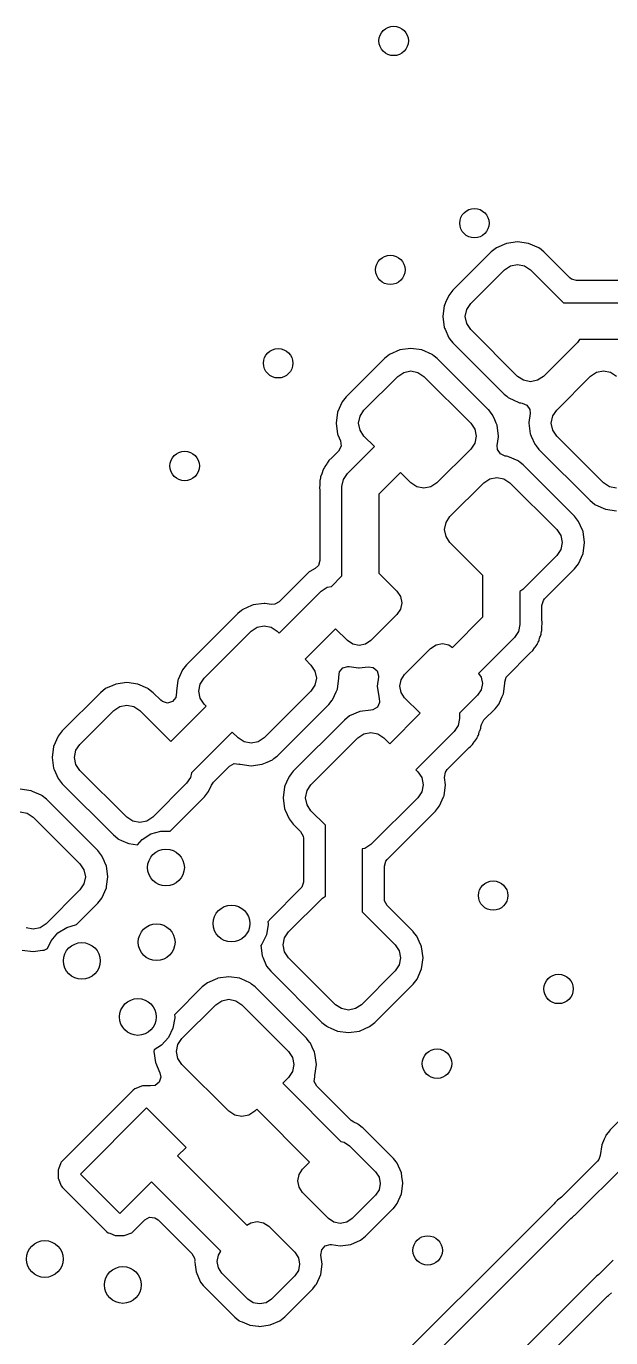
# Model space of a CAD drawing. Extents: x 4.14 to 8.85, y -5.31 to -1.77.
# Drawn here: x 6.255 to 6.568, y -3.737 to -3.035 of the extents above; entities that cross this region are included whole.
import ezdxf

# ---------------------------------------------------------------- set-up
doc = ezdxf.new("R2010")
doc.units = 0
doc.header["$MEASUREMENT"] = 0
doc.layers.add('BLACK', color=7, linetype='CONTINUOUS')

msp = doc.modelspace()

# ---------------------------------------------------------------- linework, layer by layer
at = {"layer": 'BLACK', "linetype": 'CONTINUOUS'}
for p, q in [((6.51217, -3.15082), (6.50672, -3.15318)), ((6.51805, -3.15001), (6.51217, -3.15082)), ((6.52394, -3.15082), (6.51805, -3.15001)), ((6.52939, -3.15318), (6.52394, -3.15082)), ((6.50392, -3.15537), (6.48344, -3.17585)), ((6.50672, -3.15318), (6.50392, -3.15537)), ((6.52964, -3.15337), (6.52939, -3.15318)), ((6.52973, -3.15344), (6.52964, -3.15337)), ((6.52964, -3.15337), (6.52964, -3.15337)), ((6.53219, -3.15537), (6.52973, -3.15344)), ((6.54611, -3.1693), (6.53219, -3.15537)), ((6.493, -3.18303), (6.5111, -3.16493)), ((6.5111, -3.16493), (6.51429, -3.1628)), ((6.51429, -3.1628), (6.51805, -3.16205)), ((6.51805, -3.16205), (6.52182, -3.1628)), ((6.52182, -3.1628), (6.52501, -3.16493)), ((6.52501, -3.16493), (6.54266, -3.18258)), ((6.54694, -3.16996), (6.54611, -3.1693)), ((6.54962, -3.17075), (6.54694, -3.16996)), ((6.67733, -3.17075), (6.54962, -3.17075)), ((6.48125, -3.17865), (6.47961, -3.18243)), ((6.48344, -3.17585), (6.48125, -3.17865)), ((6.47889, -3.1841), (6.47808, -3.18999)), ((6.4791, -3.1836), (6.47889, -3.1841)), ((6.47961, -3.18243), (6.4791, -3.1836)), ((6.49012, -3.18999), (6.49087, -3.18622)), ((6.49087, -3.18622), (6.493, -3.18303)), ((6.54266, -3.18258), (6.67958, -3.18258)), ((6.47808, -3.18999), (6.47889, -3.19587)), ((6.49087, -3.19375), (6.49012, -3.18999)), ((6.493, -3.19695), (6.49087, -3.19375)), ((6.47889, -3.19587), (6.47902, -3.19618)), ((6.47902, -3.19618), (6.47902, -3.19618)), ((6.47902, -3.19618), (6.47928, -3.19677)), ((6.47928, -3.19677), (6.48125, -3.20132)), ((6.48125, -3.20132), (6.48144, -3.20157)), ((6.48144, -3.20157), (6.48144, -3.20157)), ((6.48144, -3.20157), (6.48191, -3.20217)), ((6.51805, -3.222), (6.493, -3.19695)), ((6.4551, -3.20789), (6.44965, -3.21025)), ((6.46099, -3.20708), (6.4551, -3.20789)), ((6.46687, -3.20789), (6.46099, -3.20708)), ((6.47232, -3.21025), (6.46687, -3.20789)), ((6.48191, -3.20217), (6.48344, -3.20412)), ((6.48344, -3.20412), (6.51088, -3.23156)), ((6.55007, -3.2039), (6.53197, -3.222)), ((6.55117, -3.20226), (6.55007, -3.2039)), ((6.6755, -3.20226), (6.55117, -3.20226)), ((6.44685, -3.21244), (6.42637, -3.23292)), ((6.44965, -3.21025), (6.44685, -3.21244)), ((6.47257, -3.21044), (6.47232, -3.21025)), ((6.47346, -3.21115), (6.47257, -3.21044)), ((6.47257, -3.21044), (6.47257, -3.21044)), ((6.47512, -3.21244), (6.47346, -3.21115)), ((6.50256, -3.23988), (6.47512, -3.21244)), ((6.43593, -3.2401), (6.45403, -3.222)), ((6.45403, -3.222), (6.45722, -3.21987)), ((6.45722, -3.21987), (6.46099, -3.21912)), ((6.46099, -3.21912), (6.46475, -3.21987)), ((6.46475, -3.21987), (6.46795, -3.222)), ((6.46795, -3.222), (6.493, -3.24705)), ((6.52125, -3.22413), (6.51805, -3.222)), ((6.53197, -3.222), (6.52878, -3.22413)), ((6.539, -3.24003), (6.5571, -3.22193)), ((6.5571, -3.22193), (6.56029, -3.2198)), ((6.56029, -3.2198), (6.56405, -3.21905)), ((6.56405, -3.21905), (6.56782, -3.2198)), ((6.56782, -3.2198), (6.57101, -3.22193)), ((6.52501, -3.22488), (6.52125, -3.22413)), ((6.52878, -3.22413), (6.52501, -3.22488)), ((6.42418, -3.23572), (6.42182, -3.24117)), ((6.42637, -3.23292), (6.42418, -3.23572)), ((6.51088, -3.23156), (6.51228, -3.23265)), ((6.51228, -3.23265), (6.51304, -3.23325)), ((6.51304, -3.23325), (6.51368, -3.23375)), ((6.51368, -3.23375), (6.51575, -3.23465)), ((6.51575, -3.23465), (6.51878, -3.23596)), ((6.51878, -3.23596), (6.51913, -3.23611)), ((6.51913, -3.23611), (6.51983, -3.23621)), ((6.51983, -3.23621), (6.52054, -3.2363)), ((6.52054, -3.2363), (6.52309, -3.23745)), ((6.42182, -3.24117), (6.42101, -3.24705)), ((6.43305, -3.24705), (6.4338, -3.24329)), ((6.4338, -3.24329), (6.43593, -3.2401)), ((6.50265, -3.24), (6.50256, -3.23988)), ((6.50449, -3.24235), (6.50265, -3.24)), ((6.50475, -3.24268), (6.50449, -3.24235)), ((6.50591, -3.24535), (6.50475, -3.24268)), ((6.52309, -3.23745), (6.52462, -3.23979)), ((6.52478, -3.24189), (6.52413, -3.24665)), ((6.52462, -3.23979), (6.52478, -3.24189)), ((6.53612, -3.24699), (6.53687, -3.24322)), ((6.53687, -3.24322), (6.539, -3.24003)), ((6.42101, -3.24705), (6.42182, -3.25294)), ((6.4338, -3.25082), (6.43305, -3.24705)), ((6.43593, -3.25401), (6.4338, -3.25082)), ((6.493, -3.24705), (6.49513, -3.25025)), ((6.49513, -3.25025), (6.49588, -3.25401)), ((6.50662, -3.24699), (6.50591, -3.24535)), ((6.50711, -3.24813), (6.50662, -3.24699)), ((6.50792, -3.25401), (6.50711, -3.24813)), ((6.52413, -3.24665), (6.52408, -3.24699)), ((6.52408, -3.24699), (6.52489, -3.25287)), ((6.53687, -3.25075), (6.53612, -3.24699)), ((6.539, -3.25395), (6.53687, -3.25075)), ((6.42182, -3.25294), (6.42195, -3.25325)), ((6.42195, -3.25325), (6.42195, -3.25325)), ((6.42195, -3.25325), (6.42338, -3.25654)), ((6.42338, -3.25654), (6.42372, -3.25931)), ((6.4415, -3.25958), (6.43593, -3.25401)), ((6.49513, -3.25778), (6.493, -3.26097)), ((6.49588, -3.25401), (6.49513, -3.25778)), ((6.50722, -3.25911), (6.50787, -3.25435)), ((6.50787, -3.25435), (6.50792, -3.25401)), ((6.50787, -3.25435), (6.50787, -3.25435)), ((6.52489, -3.25287), (6.52502, -3.25318)), ((6.52502, -3.25318), (6.52502, -3.25318)), ((6.52502, -3.25318), (6.52539, -3.25402)), ((6.52539, -3.25402), (6.52725, -3.25832)), ((6.56405, -3.279), (6.539, -3.25395)), ((6.41909, -3.26526), (6.41894, -3.2654)), ((6.42233, -3.26202), (6.41909, -3.26526)), ((6.42372, -3.25931), (6.42233, -3.26202)), ((6.42704, -3.27404), (6.4415, -3.25958)), ((6.493, -3.26097), (6.4749, -3.27907)), ((6.50738, -3.26121), (6.50722, -3.25911)), ((6.50891, -3.26355), (6.50738, -3.26121)), ((6.51146, -3.2647), (6.50891, -3.26355)), ((6.51217, -3.26479), (6.51146, -3.2647)), ((6.51287, -3.26489), (6.51217, -3.26479)), ((6.51832, -3.26725), (6.51287, -3.26489)), ((6.52725, -3.25832), (6.52744, -3.25857)), ((6.52744, -3.25857), (6.52744, -3.25857)), ((6.52744, -3.25857), (6.52795, -3.25922)), ((6.52795, -3.25922), (6.52944, -3.26112)), ((6.52944, -3.26112), (6.55688, -3.28856)), ((6.41401, -3.2721), (6.41392, -3.27243)), ((6.41433, -3.2716), (6.41401, -3.2721)), ((6.41472, -3.27081), (6.41433, -3.2716)), ((6.41476, -3.27073), (6.41472, -3.27081)), ((6.41494, -3.27026), (6.41476, -3.27073)), ((6.41598, -3.2689), (6.41494, -3.27026)), ((6.41624, -3.26851), (6.41598, -3.2689)), ((6.41714, -3.26706), (6.41624, -3.26851)), ((6.41894, -3.2654), (6.41714, -3.26706)), ((6.51857, -3.26744), (6.51832, -3.26725)), ((6.51945, -3.26813), (6.51857, -3.26744)), ((6.51857, -3.26744), (6.51857, -3.26744)), ((6.52112, -3.26944), (6.51945, -3.26813)), ((6.54856, -3.29688), (6.52112, -3.26944)), ((6.41236, -3.2778), (6.41233, -3.27822)), ((6.41233, -3.27822), (6.41233, -3.27959)), ((6.41252, -3.27724), (6.41236, -3.2778)), ((6.41269, -3.27637), (6.41252, -3.27724)), ((6.41272, -3.27612), (6.41269, -3.27637)), ((6.41275, -3.27578), (6.41272, -3.27612)), ((6.41272, -3.27612), (6.41272, -3.27612)), ((6.41339, -3.27419), (6.41275, -3.27578)), ((6.41354, -3.27375), (6.41339, -3.27419)), ((6.41392, -3.27243), (6.41354, -3.27375)), ((6.41392, -3.27243), (6.41392, -3.27243)), ((6.42416, -3.281), (6.42491, -3.27723)), ((6.42491, -3.27723), (6.42704, -3.27404)), ((6.45542, -3.2735), (6.44384, -3.28508)), ((6.46099, -3.27907), (6.45542, -3.2735)), ((6.46418, -3.2812), (6.46099, -3.27907)), ((6.4749, -3.27907), (6.47171, -3.2812)), ((6.48193, -3.2971), (6.50003, -3.279)), ((6.50003, -3.279), (6.50322, -3.27687)), ((6.50322, -3.27687), (6.50699, -3.27612)), ((6.50699, -3.27612), (6.51075, -3.27687)), ((6.51075, -3.27687), (6.51395, -3.279)), ((6.51395, -3.279), (6.539, -3.30405)), ((6.56725, -3.28113), (6.56405, -3.279)), ((6.4123, -3.28011), (6.41213, -3.28169)), ((6.41213, -3.28169), (6.41219, -3.28202)), ((6.41219, -3.28202), (6.41219, -3.28202)), ((6.41219, -3.28202), (6.41226, -3.28242)), ((6.41226, -3.28242), (6.41233, -3.28324)), ((6.41233, -3.27959), (6.4123, -3.28011)), ((6.41233, -3.28324), (6.41233, -3.32055)), ((6.42416, -3.32879), (6.42416, -3.281)), ((6.44384, -3.28508), (6.44384, -3.3274)), ((6.46795, -3.28195), (6.46418, -3.2812)), ((6.47171, -3.2812), (6.46795, -3.28195)), ((6.57101, -3.28188), (6.56725, -3.28113)), ((6.55688, -3.28856), (6.55791, -3.28936)), ((6.55791, -3.28936), (6.55943, -3.29056)), ((6.55943, -3.29056), (6.55968, -3.29075)), ((6.55968, -3.29075), (6.56513, -3.29311)), ((6.56513, -3.29311), (6.57101, -3.29392)), ((6.47905, -3.30405), (6.4798, -3.30029)), ((6.4798, -3.30029), (6.48193, -3.2971)), ((6.55075, -3.29968), (6.54856, -3.29688)), ((6.55175, -3.30198), (6.55075, -3.29968)), ((6.4798, -3.30782), (6.47905, -3.30405)), ((6.539, -3.30405), (6.54113, -3.30725)), ((6.54113, -3.30725), (6.54188, -3.31101)), ((6.55291, -3.30466), (6.55175, -3.30198)), ((6.55311, -3.30513), (6.55291, -3.30466)), ((6.55392, -3.31101), (6.55311, -3.30513)), ((6.48193, -3.31101), (6.4798, -3.30782)), ((6.49958, -3.32866), (6.48193, -3.31101)), ((6.54188, -3.31101), (6.54113, -3.31478)), ((6.55311, -3.3169), (6.55392, -3.31101)), ((6.41233, -3.32055), (6.41154, -3.32323)), ((6.539, -3.31797), (6.5209, -3.33607)), ((6.54113, -3.31478), (6.539, -3.31797)), ((6.55075, -3.32235), (6.55311, -3.3169)), ((6.40664, -3.32671), (6.39063, -3.34272)), ((6.40696, -3.32644), (6.40664, -3.32671)), ((6.40976, -3.3249), (6.40696, -3.32644)), ((6.41154, -3.32323), (6.40976, -3.3249)), ((6.44384, -3.3274), (6.45349, -3.33704)), ((6.53255, -3.34116), (6.54856, -3.32515)), ((6.54856, -3.32515), (6.55075, -3.32235)), ((6.41304, -3.33704), (6.41623, -3.33491)), ((6.41623, -3.33491), (6.41849, -3.33446)), ((6.41849, -3.33446), (6.42416, -3.32879)), ((6.49958, -3.3508), (6.49958, -3.32866)), ((6.39053, -3.35955), (6.41304, -3.33704)), ((6.45349, -3.33704), (6.45541, -3.33991)), ((6.45541, -3.33991), (6.45608, -3.3433)), ((6.5209, -3.33607), (6.51926, -3.33717)), ((6.51926, -3.33717), (6.51926, -3.35488)), ((6.53109, -3.34467), (6.53188, -3.34198)), ((6.53188, -3.34198), (6.53255, -3.34116)), ((6.36839, -3.34895), (6.34095, -3.37639)), ((6.37041, -3.34737), (6.36839, -3.34895)), ((6.37094, -3.34695), (6.37041, -3.34737)), ((6.37119, -3.34676), (6.37094, -3.34695)), ((6.37094, -3.34695), (6.37094, -3.34695)), ((6.37581, -3.34476), (6.37119, -3.34676)), ((6.37633, -3.34453), (6.37581, -3.34476)), ((6.37664, -3.3444), (6.37633, -3.34453)), ((6.37633, -3.34453), (6.37633, -3.34453)), ((6.38252, -3.34359), (6.37664, -3.3444)), ((6.38286, -3.34364), (6.38252, -3.34359)), ((6.38645, -3.34413), (6.38286, -3.34364)), ((6.38286, -3.34364), (6.38286, -3.34364)), ((6.38817, -3.34406), (6.38645, -3.34413)), ((6.39063, -3.34272), (6.38817, -3.34406)), ((6.45349, -3.34957), (6.43957, -3.36349)), ((6.45541, -3.34669), (6.45349, -3.34957)), ((6.45608, -3.3433), (6.45541, -3.34669)), ((6.53109, -3.35263), (6.53109, -3.34467)), ((6.37556, -3.35851), (6.37876, -3.35638)), ((6.37876, -3.35638), (6.38252, -3.35563)), ((6.38252, -3.35563), (6.38629, -3.35638)), ((6.38629, -3.35638), (6.38948, -3.35851)), ((6.48328, -3.36711), (6.49958, -3.3508)), ((6.51926, -3.35488), (6.51851, -3.35865)), ((6.51926, -3.35488), (6.51926, -3.35488)), ((6.53116, -3.35346), (6.53109, -3.35263)), ((6.53109, -3.35629), (6.53112, -3.35577)), ((6.53109, -3.35765), (6.53109, -3.35629)), ((6.53112, -3.35577), (6.53123, -3.35473)), ((6.53123, -3.35386), (6.53116, -3.35346)), ((6.53129, -3.35419), (6.53123, -3.35386)), ((6.53123, -3.35386), (6.53123, -3.35386)), ((6.53123, -3.35473), (6.53129, -3.35419)), ((6.35051, -3.38356), (6.37556, -3.35851)), ((6.38948, -3.35851), (6.39053, -3.35955)), ((6.42074, -3.35718), (6.40445, -3.37347)), ((6.42704, -3.36349), (6.42074, -3.35718)), ((6.42991, -3.36541), (6.42704, -3.36349)), ((6.43957, -3.36349), (6.43669, -3.36541)), ((6.51638, -3.36184), (6.49719, -3.38102)), ((6.51851, -3.35865), (6.51638, -3.36184)), ((6.52941, -3.36378), (6.52956, -3.36324)), ((6.52956, -3.36324), (6.52988, -3.36213)), ((6.52988, -3.36213), (6.53004, -3.36169)), ((6.53004, -3.36169), (6.53029, -3.36105)), ((6.53029, -3.36105), (6.53067, -3.3601)), ((6.53067, -3.3601), (6.53073, -3.35951)), ((6.53073, -3.35951), (6.5309, -3.35864)), ((6.5309, -3.35864), (6.53106, -3.35808)), ((6.53106, -3.35808), (6.53109, -3.35765)), ((6.4333, -3.36608), (6.42991, -3.36541)), ((6.43669, -3.36541), (6.4333, -3.36608)), ((6.45766, -3.38158), (6.47158, -3.36766)), ((6.47158, -3.36766), (6.47446, -3.36574)), ((6.47446, -3.36574), (6.47785, -3.36507)), ((6.47785, -3.36507), (6.48124, -3.36574)), ((6.48124, -3.36574), (6.48328, -3.36711)), ((6.51266, -3.38229), (6.52433, -3.37062)), ((6.52433, -3.37062), (6.52448, -3.37048)), ((6.52448, -3.37048), (6.52468, -3.3703)), ((6.52468, -3.3703), (6.52628, -3.36882)), ((6.52628, -3.36882), (6.52718, -3.36737)), ((6.52718, -3.36737), (6.52744, -3.36698)), ((6.52744, -3.36698), (6.52848, -3.36562)), ((6.52848, -3.36562), (6.5287, -3.36507)), ((6.5287, -3.36507), (6.52909, -3.36428)), ((6.52909, -3.36428), (6.52941, -3.36378)), ((6.34095, -3.37639), (6.33876, -3.37919)), ((6.40445, -3.37347), (6.40758, -3.3766)), ((6.40758, -3.3766), (6.40971, -3.3798)), ((6.42468, -3.3781), (6.42736, -3.37733)), ((6.42736, -3.37733), (6.428, -3.37738)), ((6.428, -3.37738), (6.43297, -3.37806)), ((6.4333, -3.37811), (6.43811, -3.37745)), ((6.43811, -3.37745), (6.44088, -3.37786)), ((6.3364, -3.38464), (6.33559, -3.39052)), ((6.33655, -3.38429), (6.3364, -3.38464)), ((6.33726, -3.38265), (6.33655, -3.38429)), ((6.33876, -3.37919), (6.33726, -3.38265)), ((6.34838, -3.38676), (6.35051, -3.38356)), ((6.40971, -3.3798), (6.41046, -3.38356)), ((6.41046, -3.38356), (6.40971, -3.38733)), ((6.42169, -3.38945), (6.4225, -3.38356)), ((6.42241, -3.38297), (6.42283, -3.3802)), ((6.4225, -3.38356), (6.42241, -3.38297)), ((6.42283, -3.3802), (6.42468, -3.3781)), ((6.43297, -3.37806), (6.43297, -3.37806)), ((6.43297, -3.37806), (6.4333, -3.37811)), ((6.44088, -3.37786), (6.44298, -3.37971)), ((6.44298, -3.37971), (6.44375, -3.3824)), ((6.4437, -3.38304), (6.44304, -3.38785)), ((6.44375, -3.3824), (6.4437, -3.38304)), ((6.45507, -3.38785), (6.45574, -3.38446)), ((6.45574, -3.38446), (6.45766, -3.38158)), ((6.49719, -3.38102), (6.49856, -3.38306)), ((6.49856, -3.38306), (6.49923, -3.38645)), ((6.51121, -3.38579), (6.512, -3.38311)), ((6.512, -3.38311), (6.51266, -3.38229)), ((6.29492, -3.39137), (6.27444, -3.41185)), ((6.29772, -3.38918), (6.29492, -3.39137)), ((6.30157, -3.38751), (6.29772, -3.38918)), ((6.30286, -3.38695), (6.30157, -3.38751)), ((6.30317, -3.38682), (6.30286, -3.38695)), ((6.30286, -3.38695), (6.30286, -3.38695)), ((6.30905, -3.38601), (6.30317, -3.38682)), ((6.31494, -3.38682), (6.30905, -3.38601)), ((6.32039, -3.38918), (6.31494, -3.38682)), ((6.32064, -3.38937), (6.32039, -3.38918)), ((6.32069, -3.38942), (6.32064, -3.38937)), ((6.32064, -3.38937), (6.32064, -3.38937)), ((6.32319, -3.39137), (6.32069, -3.38942)), ((6.32727, -3.39546), (6.32319, -3.39137)), ((6.33569, -3.39128), (6.33528, -3.39404)), ((6.33559, -3.39052), (6.33565, -3.39095)), ((6.33565, -3.39095), (6.33569, -3.39128)), ((6.34763, -3.39052), (6.34838, -3.38676)), ((6.34838, -3.39429), (6.34763, -3.39052)), ((6.40758, -3.39052), (6.38252, -3.41558)), ((6.40971, -3.38733), (6.40758, -3.39052)), ((6.41933, -3.3949), (6.42104, -3.39095)), ((6.42104, -3.39095), (6.42156, -3.38976)), ((6.42156, -3.38976), (6.42169, -3.38945)), ((6.42156, -3.38976), (6.42156, -3.38976)), ((6.44304, -3.38785), (6.44381, -3.39346)), ((6.45574, -3.39124), (6.45507, -3.38785)), ((6.45766, -3.39411), (6.45574, -3.39124)), ((6.49856, -3.38984), (6.49664, -3.39272)), ((6.49923, -3.38645), (6.49856, -3.38984)), ((6.51049, -3.39207), (6.51126, -3.38645)), ((6.51121, -3.38612), (6.51121, -3.38579)), ((6.51126, -3.38645), (6.51121, -3.38612)), ((6.30529, -3.3988), (6.30905, -3.39805)), ((6.30905, -3.39805), (6.31282, -3.3988)), ((6.32807, -3.3961), (6.32727, -3.39546)), ((6.33075, -3.39691), (6.32807, -3.3961)), ((6.33343, -3.39614), (6.33075, -3.39691)), ((6.33258, -3.4175), (6.35155, -3.39853)), ((6.33528, -3.39404), (6.33343, -3.39614)), ((6.35051, -3.39748), (6.34838, -3.39429)), ((6.35155, -3.39853), (6.35051, -3.39748)), ((6.3897, -3.42514), (6.41714, -3.3977)), ((6.41714, -3.3977), (6.4189, -3.39545)), ((6.4189, -3.39545), (6.41914, -3.39515)), ((6.41914, -3.39515), (6.41933, -3.3949)), ((6.41914, -3.39515), (6.41914, -3.39515)), ((6.44429, -3.39655), (6.44308, -3.39907)), ((6.44381, -3.39346), (6.44395, -3.39377)), ((6.44395, -3.39377), (6.44395, -3.39378)), ((6.44395, -3.39378), (6.44395, -3.39378)), ((6.44395, -3.39378), (6.44404, -3.3941)), ((6.44404, -3.3941), (6.44399, -3.39411)), ((6.44399, -3.39411), (6.44429, -3.39655)), ((6.46597, -3.40242), (6.45766, -3.39411)), ((6.49664, -3.39272), (6.48699, -3.40236)), ((6.5069, -3.39898), (6.50804, -3.39752)), ((6.50804, -3.39752), (6.50824, -3.39727)), ((6.50804, -3.39752), (6.50804, -3.39752)), ((6.50824, -3.39727), (6.50843, -3.39681)), ((6.50843, -3.39681), (6.50989, -3.39346)), ((6.50989, -3.39346), (6.51049, -3.39207)), ((6.284, -3.41903), (6.3021, -3.40093)), ((6.3021, -3.40093), (6.30529, -3.3988)), ((6.31282, -3.3988), (6.31601, -3.40093)), ((6.31601, -3.40093), (6.33258, -3.4175)), ((6.42826, -3.40383), (6.42546, -3.40602)), ((6.43371, -3.40147), (6.42826, -3.40383)), ((6.43959, -3.40066), (6.43371, -3.40147)), ((6.43967, -3.40067), (6.43959, -3.40066)), ((6.4407, -3.40053), (6.43967, -3.40067)), ((6.44308, -3.39907), (6.4407, -3.40053)), ((6.44969, -3.41871), (6.46597, -3.40242)), ((6.48699, -3.40516), (6.48624, -3.40893)), ((6.48699, -3.40236), (6.48699, -3.40516)), ((6.50009, -3.40599), (6.50603, -3.40005)), ((6.50603, -3.40005), (6.50614, -3.39995)), ((6.50614, -3.39995), (6.5069, -3.39898)), ((6.27444, -3.41185), (6.27225, -3.41465)), ((6.36547, -3.41245), (6.3437, -3.43422)), ((6.3686, -3.41558), (6.36547, -3.41245)), ((6.42546, -3.40602), (6.39802, -3.43346)), ((6.43583, -3.41345), (6.43959, -3.4127)), ((6.43959, -3.4127), (6.44336, -3.41345)), ((6.48411, -3.41212), (6.4636, -3.43263)), ((6.48624, -3.40893), (6.48411, -3.41212)), ((6.49728, -3.41358), (6.49761, -3.41242)), ((6.49761, -3.41242), (6.49777, -3.41198)), ((6.49777, -3.41198), (6.49781, -3.41185)), ((6.49781, -3.41185), (6.4984, -3.41038)), ((6.4984, -3.41038), (6.49844, -3.40996)), ((6.49844, -3.40996), (6.49846, -3.40979)), ((6.49846, -3.40979), (6.49863, -3.40893)), ((6.49863, -3.40893), (6.49879, -3.40836)), ((6.49879, -3.40836), (6.49879, -3.40836)), ((6.49879, -3.40836), (6.49885, -3.40838)), ((6.49885, -3.40838), (6.50009, -3.40599)), ((6.27225, -3.41465), (6.26989, -3.4201)), ((6.28187, -3.42222), (6.284, -3.41903)), ((6.3718, -3.41771), (6.3686, -3.41558)), ((6.37556, -3.41846), (6.3718, -3.41771)), ((6.37933, -3.41771), (6.37556, -3.41846)), ((6.38252, -3.41558), (6.37933, -3.41771)), ((6.40758, -3.44063), (6.43263, -3.41558)), ((6.43263, -3.41558), (6.43583, -3.41345)), ((6.44336, -3.41345), (6.44655, -3.41558)), ((6.44655, -3.41558), (6.44969, -3.41871)), ((6.49293, -3.4201), (6.49401, -3.41911)), ((6.49401, -3.41911), (6.49491, -3.41765)), ((6.49491, -3.41765), (6.49517, -3.41727)), ((6.49517, -3.41727), (6.49621, -3.4159)), ((6.49621, -3.4159), (6.49643, -3.41535)), ((6.49643, -3.41535), (6.49682, -3.41457)), ((6.49682, -3.41457), (6.49714, -3.41406)), ((6.49714, -3.41406), (6.49728, -3.41358)), ((6.26989, -3.4201), (6.26908, -3.42599)), ((6.26908, -3.42599), (6.26989, -3.43187)), ((6.28112, -3.42599), (6.28187, -3.42222)), ((6.28187, -3.42975), (6.28112, -3.42599)), ((6.3869, -3.42733), (6.38775, -3.42666)), ((6.38775, -3.42666), (6.38909, -3.42561)), ((6.38909, -3.42561), (6.3897, -3.42514)), ((6.48044, -3.43253), (6.49206, -3.42091)), ((6.49206, -3.42091), (6.49221, -3.42076)), ((6.49221, -3.42076), (6.49293, -3.4201)), ((6.26989, -3.43187), (6.27002, -3.43218)), ((6.27002, -3.43218), (6.27002, -3.43218)), ((6.27002, -3.43218), (6.27019, -3.43258)), ((6.27019, -3.43258), (6.27225, -3.43732)), ((6.284, -3.43295), (6.28187, -3.42975)), ((6.30905, -3.458), (6.284, -3.43295)), ((6.35536, -3.43929), (6.364, -3.43065)), ((6.364, -3.43065), (6.36646, -3.42931)), ((6.36646, -3.42931), (6.36902, -3.42956)), ((6.36902, -3.42956), (6.36904, -3.42946)), ((6.36904, -3.42946), (6.36937, -3.42956)), ((6.36937, -3.42956), (6.36968, -3.42969)), ((6.36968, -3.42969), (6.37556, -3.4305)), ((6.37556, -3.4305), (6.38145, -3.42969)), ((6.38145, -3.42969), (6.38233, -3.42931)), ((6.38233, -3.42931), (6.38411, -3.42854)), ((6.38411, -3.42854), (6.3869, -3.42733)), ((6.39802, -3.43346), (6.39701, -3.43475)), ((6.4636, -3.43263), (6.46465, -3.43367)), ((6.46465, -3.43367), (6.46678, -3.43687)), ((6.47944, -3.43395), (6.48044, -3.43253)), ((6.27225, -3.43732), (6.27444, -3.44012)), ((6.27444, -3.44012), (6.30188, -3.46756)), ((6.34107, -3.4399), (6.32297, -3.458)), ((6.3432, -3.43671), (6.34107, -3.4399)), ((6.3437, -3.43422), (6.3432, -3.43671)), ((6.35282, -3.44428), (6.35432, -3.44083)), ((6.35432, -3.44083), (6.35536, -3.43929)), ((6.39451, -3.43929), (6.39365, -3.44128)), ((6.39583, -3.43626), (6.39451, -3.43929)), ((6.39604, -3.43599), (6.39583, -3.43626)), ((6.39701, -3.43475), (6.39604, -3.43599)), ((6.40545, -3.44383), (6.40758, -3.44063)), ((6.46678, -3.43687), (6.46753, -3.44063)), ((6.46753, -3.44063), (6.46678, -3.4444)), ((6.47876, -3.44652), (6.47957, -3.44063)), ((6.47903, -3.43671), (6.47944, -3.43395)), ((6.47957, -3.44063), (6.47903, -3.43671)), ((6.25787, -3.44389), (6.25199, -3.44308)), ((6.25818, -3.44402), (6.25787, -3.44389)), ((6.25865, -3.44423), (6.25818, -3.44402)), ((6.25818, -3.44402), (6.25818, -3.44402)), ((6.26332, -3.44625), (6.25865, -3.44423)), ((6.26357, -3.44644), (6.26332, -3.44625)), ((6.2638, -3.44663), (6.26357, -3.44644)), ((6.26357, -3.44644), (6.26357, -3.44644)), ((6.26612, -3.44844), (6.2638, -3.44663)), ((6.33218, -3.46553), (6.35063, -3.44708)), ((6.35063, -3.44708), (6.35282, -3.44428)), ((6.39347, -3.44171), (6.39266, -3.44759)), ((6.39266, -3.44759), (6.39347, -3.45348)), ((6.39365, -3.44128), (6.39347, -3.44171)), ((6.4047, -3.44759), (6.40545, -3.44383)), ((6.40545, -3.45136), (6.4047, -3.44759)), ((6.46465, -3.44759), (6.43959, -3.47265)), ((6.46678, -3.4444), (6.46465, -3.44759)), ((6.4764, -3.45197), (6.47849, -3.44713)), ((6.47849, -3.44713), (6.47863, -3.44683)), ((6.47863, -3.44683), (6.47876, -3.44652)), ((6.47863, -3.44683), (6.47863, -3.44683)), ((6.29356, -3.47588), (6.26612, -3.44844)), ((6.39347, -3.45348), (6.3936, -3.45379)), ((6.3936, -3.45379), (6.3936, -3.45379)), ((6.3936, -3.45379), (6.39383, -3.45432)), ((6.39383, -3.45432), (6.39583, -3.45893)), ((6.40758, -3.45455), (6.40545, -3.45136)), ((6.41532, -3.46229), (6.40758, -3.45455)), ((6.44828, -3.48069), (6.4742, -3.45477)), ((6.4742, -3.45477), (6.47583, -3.45269)), ((6.47583, -3.45269), (6.4762, -3.45222)), ((6.4762, -3.45222), (6.4764, -3.45197)), ((6.4762, -3.45222), (6.4762, -3.45222)), ((6.25199, -3.45512), (6.25575, -3.45587)), ((6.25575, -3.45587), (6.25895, -3.458)), ((6.25895, -3.458), (6.284, -3.48305)), ((6.31225, -3.46013), (6.30905, -3.458)), ((6.31601, -3.46088), (6.31225, -3.46013)), ((6.31978, -3.46013), (6.31601, -3.46088)), ((6.32297, -3.458), (6.31978, -3.46013)), ((6.39583, -3.45893), (6.39802, -3.46173)), ((6.39802, -3.46173), (6.40203, -3.46574)), ((6.30188, -3.46756), (6.30301, -3.46844)), ((6.30301, -3.46844), (6.30443, -3.46956)), ((6.31724, -3.47001), (6.32196, -3.46703)), ((6.32196, -3.46703), (6.32733, -3.4655)), ((6.32733, -3.4655), (6.33218, -3.46553)), ((6.40203, -3.46574), (6.40337, -3.46819)), ((6.40337, -3.46819), (6.40348, -3.46924)), ((6.41532, -3.50026), (6.41532, -3.46229)), ((6.29575, -3.47868), (6.29356, -3.47588)), ((6.30443, -3.46956), (6.30468, -3.46975)), ((6.30468, -3.46975), (6.30628, -3.47044)), ((6.30628, -3.47044), (6.30961, -3.47189)), ((6.30961, -3.47189), (6.31013, -3.47211)), ((6.31013, -3.47211), (6.31482, -3.47275)), ((6.31482, -3.47275), (6.31724, -3.47001)), ((6.40348, -3.46924), (6.40348, -3.49276)), ((6.4364, -3.47478), (6.435, -3.47506)), ((6.435, -3.47506), (6.435, -3.50876)), ((6.43959, -3.47265), (6.4364, -3.47478)), ((6.29696, -3.48147), (6.29575, -3.47868)), ((6.29753, -3.48279), (6.29696, -3.48147)), ((6.29811, -3.48413), (6.29753, -3.48279)), ((6.44683, -3.4842), (6.44762, -3.48151)), ((6.44762, -3.48151), (6.44828, -3.48069)), ((6.284, -3.48305), (6.28613, -3.48625)), ((6.28613, -3.48625), (6.28688, -3.49001)), ((6.28688, -3.49001), (6.28613, -3.49378)), ((6.29892, -3.49001), (6.29811, -3.48413)), ((6.29822, -3.49508), (6.29892, -3.49001)), ((6.44683, -3.5018), (6.44683, -3.4842)), ((6.284, -3.49697), (6.2659, -3.51507)), ((6.28613, -3.49378), (6.284, -3.49697)), ((6.29575, -3.50135), (6.29811, -3.4959)), ((6.29811, -3.4959), (6.29822, -3.49508)), ((6.40203, -3.49626), (6.38602, -3.51227)), ((6.4027, -3.49544), (6.40203, -3.49626)), ((6.40348, -3.49276), (6.4027, -3.49544)), ((6.29356, -3.50415), (6.29575, -3.50135)), ((6.39558, -3.51945), (6.41367, -3.50135)), ((6.41367, -3.50135), (6.41532, -3.50026)), ((6.44694, -3.50286), (6.44683, -3.5018)), ((6.44828, -3.50531), (6.44694, -3.50286)), ((6.28216, -3.51555), (6.29356, -3.50415)), ((6.435, -3.50876), (6.45265, -3.52641)), ((6.4622, -3.51923), (6.44828, -3.50531)), ((6.25895, -3.51795), (6.25518, -3.5172)), ((6.26271, -3.5172), (6.25895, -3.51795)), ((6.2659, -3.51507), (6.26271, -3.5172)), ((6.27224, -3.52001), (6.27696, -3.51703)), ((6.27696, -3.51703), (6.28216, -3.51555)), ((6.38468, -3.51548), (6.38375, -3.52098)), ((6.38602, -3.51227), (6.38456, -3.51414)), ((6.38456, -3.51414), (6.38469, -3.515)), ((6.38469, -3.515), (6.38468, -3.51548)), ((6.26656, -3.52843), (6.26855, -3.52419)), ((6.26855, -3.52419), (6.27224, -3.52001)), ((6.38375, -3.52098), (6.38132, -3.52601)), ((6.3927, -3.52641), (6.39345, -3.52264)), ((6.39345, -3.52264), (6.39558, -3.51945)), ((6.4623, -3.51935), (6.4622, -3.51923)), ((6.46411, -3.52166), (6.4623, -3.51935)), ((6.4644, -3.52203), (6.46411, -3.52166)), ((6.46552, -3.52463), (6.4644, -3.52203)), ((6.46653, -3.52695), (6.46552, -3.52463)), ((6.25306, -3.52918), (6.25895, -3.52999)), ((6.25895, -3.52999), (6.26401, -3.52929)), ((6.26401, -3.52929), (6.26443, -3.52924)), ((6.26443, -3.52924), (6.26483, -3.52918)), ((6.26443, -3.52924), (6.26443, -3.52924)), ((6.26483, -3.52918), (6.26656, -3.52843)), ((6.38132, -3.52601), (6.3807, -3.52669)), ((6.3807, -3.52669), (6.38147, -3.53229)), ((6.39345, -3.53017), (6.3927, -3.52641)), ((6.39558, -3.53337), (6.39345, -3.53017)), ((6.45265, -3.52641), (6.45478, -3.5296)), ((6.45478, -3.5296), (6.45553, -3.53337)), ((6.46676, -3.52748), (6.46653, -3.52695)), ((6.46757, -3.53337), (6.46676, -3.52748)), ((6.38147, -3.53229), (6.3816, -3.5326)), ((6.3816, -3.5326), (6.3816, -3.5326)), ((6.3816, -3.5326), (6.38179, -3.53303)), ((6.38179, -3.53303), (6.38383, -3.53774)), ((6.38383, -3.53774), (6.38602, -3.54054)), ((6.42063, -3.55842), (6.39558, -3.53337)), ((6.45478, -3.53713), (6.45265, -3.54033)), ((6.45553, -3.53337), (6.45478, -3.53713)), ((6.46676, -3.53925), (6.46757, -3.53337)), ((6.35748, -3.5444), (6.35223, -3.54667)), ((6.35768, -3.54431), (6.35748, -3.5444)), ((6.35748, -3.5444), (6.35748, -3.5444)), ((6.36356, -3.5435), (6.35768, -3.54431)), ((6.36945, -3.54431), (6.36356, -3.5435)), ((6.36976, -3.54444), (6.36945, -3.54431)), ((6.37023, -3.54465), (6.36976, -3.54444)), ((6.36976, -3.54444), (6.36976, -3.54444)), ((6.3749, -3.54667), (6.37023, -3.54465)), ((6.38602, -3.54054), (6.41346, -3.56798)), ((6.45265, -3.54033), (6.43455, -3.55842)), ((6.4622, -3.5475), (6.4644, -3.5447)), ((6.4644, -3.5447), (6.46676, -3.53925)), ((6.34943, -3.54886), (6.33451, -3.56378)), ((6.35223, -3.54667), (6.34943, -3.54886)), ((6.37515, -3.54686), (6.3749, -3.54667)), ((6.37581, -3.54738), (6.37515, -3.54686)), ((6.37515, -3.54686), (6.37515, -3.54686)), ((6.3777, -3.54886), (6.37581, -3.54738)), ((6.40514, -3.5763), (6.3777, -3.54886)), ((6.44173, -3.56798), (6.4622, -3.5475)), ((6.33851, -3.57652), (6.3566, -3.55842)), ((6.3566, -3.55842), (6.3598, -3.55629)), ((6.3598, -3.55629), (6.36356, -3.55554)), ((6.36356, -3.55554), (6.36733, -3.55629)), ((6.36733, -3.55629), (6.37052, -3.55842)), ((6.37052, -3.55842), (6.39558, -3.58348)), ((6.42383, -3.56055), (6.42063, -3.55842)), ((6.43455, -3.55842), (6.43136, -3.56055)), ((6.33468, -3.56548), (6.33375, -3.57098)), ((6.33451, -3.56378), (6.33469, -3.565)), ((6.33469, -3.565), (6.33468, -3.56548)), ((6.42759, -3.5613), (6.42383, -3.56055)), ((6.43136, -3.56055), (6.42759, -3.5613)), ((6.33375, -3.57098), (6.33132, -3.57601)), ((6.41346, -3.56798), (6.41477, -3.569)), ((6.41477, -3.569), (6.41601, -3.56998)), ((6.41601, -3.56998), (6.41626, -3.57017)), ((6.41626, -3.57017), (6.41858, -3.57118)), ((6.41858, -3.57118), (6.42132, -3.57236)), ((6.42132, -3.57236), (6.42171, -3.57253)), ((6.42171, -3.57253), (6.42759, -3.57334)), ((6.42759, -3.57334), (6.43348, -3.57253)), ((6.43348, -3.57253), (6.43387, -3.57236)), ((6.43387, -3.57236), (6.43621, -3.57135)), ((6.43621, -3.57135), (6.43893, -3.57017)), ((6.43893, -3.57017), (6.44173, -3.56798)), ((6.32757, -3.58015), (6.32372, -3.58251)), ((6.33132, -3.57601), (6.32757, -3.58015)), ((6.33563, -3.58348), (6.33638, -3.57971)), ((6.33638, -3.57971), (6.33851, -3.57652)), ((6.4061, -3.57753), (6.40514, -3.5763)), ((6.40694, -3.5786), (6.4061, -3.57753)), ((6.40733, -3.5791), (6.40694, -3.5786)), ((6.40822, -3.58115), (6.40733, -3.5791)), ((6.40937, -3.58382), (6.40822, -3.58115)), ((6.32372, -3.58251), (6.32359, -3.58348)), ((6.32359, -3.58348), (6.3244, -3.58936)), ((6.33638, -3.58724), (6.33563, -3.58348)), ((6.33851, -3.59044), (6.33638, -3.58724)), ((6.39558, -3.58348), (6.39771, -3.58667)), ((6.39771, -3.58667), (6.39846, -3.59044)), ((6.40969, -3.58455), (6.40937, -3.58382)), ((6.4105, -3.59044), (6.40969, -3.58455)), ((6.3244, -3.58936), (6.32453, -3.58967)), ((6.32453, -3.58967), (6.32453, -3.58967)), ((6.32453, -3.58967), (6.32663, -3.59452)), ((6.32663, -3.59452), (6.32663, -3.59452)), ((6.32663, -3.59452), (6.32663, -3.59452)), ((6.32663, -3.59452), (6.32663, -3.59452)), ((6.32663, -3.59452), (6.32676, -3.59481)), ((6.32676, -3.59481), (6.32671, -3.59483)), ((6.32671, -3.59483), (6.32733, -3.59723)), ((6.36356, -3.61549), (6.33851, -3.59044)), ((6.39771, -3.5942), (6.39558, -3.5974)), ((6.39846, -3.59044), (6.39771, -3.5942)), ((6.40969, -3.59632), (6.4105, -3.59044)), ((6.31738, -3.60191), (6.31327, -3.6035)), ((6.31959, -3.60191), (6.31738, -3.60191)), ((6.32133, -3.60191), (6.31959, -3.60191)), ((6.32179, -3.60191), (6.32133, -3.60191)), ((6.32133, -3.60191), (6.32133, -3.60191)), ((6.32427, -3.60164), (6.32179, -3.6019)), ((6.32179, -3.6019), (6.32179, -3.60191)), ((6.32645, -3.59988), (6.32427, -3.60164)), ((6.32733, -3.59723), (6.32645, -3.59988)), ((6.39558, -3.5974), (6.39245, -3.60053)), ((6.39245, -3.60053), (6.42361, -3.63169)), ((6.40931, -3.59954), (6.40956, -3.59698)), ((6.41065, -3.602), (6.40931, -3.59954)), ((6.40946, -3.59696), (6.40956, -3.59663)), ((6.40956, -3.59698), (6.40946, -3.59696)), ((6.40956, -3.59663), (6.40969, -3.59632)), ((6.42037, -3.61172), (6.41065, -3.602)), ((6.31247, -3.60413), (6.27463, -3.64197)), ((6.31327, -3.6035), (6.31247, -3.60413)), ((6.28424, -3.6491), (6.31959, -3.61374)), ((6.31959, -3.61374), (6.34075, -3.6349)), ((6.36676, -3.61762), (6.36356, -3.61549)), ((6.37748, -3.61549), (6.37429, -3.61762)), ((6.37853, -3.61445), (6.37748, -3.61549)), ((6.40682, -3.64274), (6.37853, -3.61445)), ((6.42902, -3.62037), (6.42037, -3.61172)), ((6.57943, -3.61363), (6.56744, -3.62563)), ((6.37052, -3.61837), (6.36676, -3.61762)), ((6.37429, -3.61762), (6.37052, -3.61837)), ((6.43055, -3.62141), (6.42902, -3.62037)), ((6.43241, -3.62221), (6.43055, -3.62141)), ((6.4327, -3.62234), (6.43241, -3.62221)), ((6.43241, -3.62221), (6.43241, -3.62221)), ((6.43295, -3.62253), (6.4327, -3.62234)), ((6.4345, -3.62375), (6.43295, -3.62253)), ((6.43295, -3.62253), (6.43295, -3.62253)), ((6.43537, -3.62444), (6.4345, -3.62375)), ((6.43951, -3.62857), (6.43537, -3.62444)), ((6.44748, -3.63654), (6.43951, -3.62857)), ((6.56521, -3.62859), (6.5644, -3.63047)), ((6.56534, -3.6283), (6.56521, -3.62859)), ((6.56521, -3.62859), (6.56521, -3.62859)), ((6.56553, -3.62805), (6.56534, -3.6283)), ((6.56734, -3.62575), (6.56553, -3.62805)), ((6.56553, -3.62805), (6.56553, -3.62805)), ((6.56744, -3.62563), (6.56734, -3.62575)), ((6.34075, -3.6349), (6.33621, -3.63944)), ((6.42361, -3.63169), (6.42527, -3.63202)), ((6.42527, -3.63202), (6.42814, -3.63394)), ((6.42814, -3.63394), (6.44206, -3.64786)), ((6.45156, -3.64063), (6.44748, -3.63654)), ((6.56309, -3.6335), (6.56232, -3.63912)), ((6.5644, -3.63047), (6.56309, -3.6335)), ((6.27385, -3.64314), (6.27258, -3.64643)), ((6.27399, -3.64279), (6.27385, -3.64314)), ((6.27463, -3.64197), (6.27399, -3.64279)), ((6.33621, -3.63944), (6.3733, -3.67653)), ((6.40309, -3.64647), (6.40682, -3.64274)), ((6.45166, -3.64075), (6.45156, -3.64063)), ((6.4531, -3.64258), (6.45166, -3.64075)), ((6.45166, -3.64075), (6.45166, -3.64075)), ((6.45366, -3.6433), (6.4531, -3.64258)), ((6.45591, -3.6485), (6.45366, -3.6433)), ((6.5487, -3.67116), (6.57595, -3.64391)), ((6.56091, -3.64222), (6.55127, -3.65186)), ((6.56158, -3.64139), (6.56091, -3.64222)), ((6.56225, -3.63911), (6.56158, -3.64139)), ((6.56232, -3.63912), (6.56225, -3.63911)), ((6.27258, -3.64643), (6.2724, -3.6469)), ((6.2724, -3.6469), (6.2724, -3.64736)), ((6.2724, -3.64736), (6.2724, -3.64736)), ((6.2724, -3.64736), (6.2724, -3.6485)), ((6.2724, -3.6485), (6.27241, -3.65131)), ((6.27241, -3.65131), (6.274, -3.65542)), ((6.30539, -3.67025), (6.28424, -3.6491)), ((6.40049, -3.65273), (6.40117, -3.64934)), ((6.40117, -3.64934), (6.40309, -3.64647)), ((6.44206, -3.64786), (6.44398, -3.65073)), ((6.44398, -3.65073), (6.44466, -3.65412)), ((6.45617, -3.6504), (6.45591, -3.6485)), ((6.45663, -3.65373), (6.45617, -3.6504)), ((6.274, -3.65542), (6.27463, -3.65622)), ((6.27463, -3.65622), (6.29827, -3.67986)), ((6.32229, -3.65336), (6.30539, -3.67025)), ((6.35938, -3.69045), (6.32229, -3.65336)), ((6.40117, -3.65612), (6.40049, -3.65273)), ((6.40309, -3.65899), (6.40117, -3.65612)), ((6.44398, -3.65751), (6.44206, -3.66038)), ((6.44466, -3.65412), (6.44398, -3.65751)), ((6.45591, -3.65974), (6.45668, -3.65412)), ((6.45668, -3.65412), (6.45663, -3.65373)), ((6.55127, -3.65186), (6.54163, -3.6615)), ((6.41701, -3.67291), (6.40309, -3.65899)), ((6.44206, -3.66038), (6.42953, -3.67291)), ((6.45317, -3.66557), (6.45366, -3.66494)), ((6.45366, -3.66494), (6.45591, -3.65974)), ((6.53745, -3.66524), (6.51602, -3.68668)), ((6.53765, -3.66504), (6.53745, -3.66524)), ((6.53808, -3.66456), (6.53765, -3.66504)), ((6.53926, -3.66323), (6.53808, -3.66456)), ((6.53951, -3.66306), (6.53926, -3.66323)), ((6.54094, -3.66208), (6.53951, -3.66306)), ((6.53951, -3.66306), (6.53951, -3.66306)), ((6.54163, -3.6615), (6.54094, -3.66208)), ((6.31878, -3.6736), (6.32124, -3.67226)), ((6.32124, -3.67226), (6.32402, -3.67246)), ((6.32402, -3.67246), (6.3258, -3.6736)), ((6.43676, -3.68241), (6.45156, -3.66761)), ((6.45156, -3.66761), (6.45166, -3.6675)), ((6.45166, -3.6675), (6.45317, -3.66557)), ((6.45166, -3.6675), (6.45166, -3.6675)), ((6.5465, -3.67293), (6.5475, -3.6722)), ((6.5475, -3.6722), (6.54838, -3.67133)), ((6.54838, -3.67133), (6.5487, -3.67116)), ((6.31252, -3.67986), (6.31878, -3.6736)), ((6.3258, -3.6736), (6.34391, -3.69171)), ((6.3733, -3.67653), (6.37534, -3.67517)), ((6.37534, -3.67517), (6.37873, -3.67449)), ((6.37873, -3.67449), (6.38212, -3.67517)), ((6.38212, -3.67517), (6.38499, -3.67709)), ((6.38499, -3.67709), (6.39891, -3.69101)), ((6.41988, -3.67483), (6.41701, -3.67291)), ((6.42327, -3.67551), (6.41988, -3.67483)), ((6.42666, -3.67483), (6.42327, -3.67551)), ((6.42953, -3.67291), (6.42666, -3.67483)), ((6.45492, -3.7645), (6.5465, -3.67293)), ((6.29827, -3.67986), (6.29909, -3.68051)), ((6.29909, -3.68051), (6.29991, -3.68082)), ((6.29991, -3.68082), (6.30277, -3.68192)), ((6.30277, -3.68192), (6.30277, -3.68192)), ((6.30277, -3.68192), (6.3032, -3.68209)), ((6.3032, -3.68209), (6.30366, -3.68209)), ((6.30366, -3.68209), (6.30366, -3.68209)), ((6.30366, -3.68209), (6.3054, -3.68209)), ((6.3054, -3.68209), (6.30761, -3.68208)), ((6.30761, -3.68208), (6.31172, -3.68049)), ((6.31172, -3.68049), (6.31252, -3.67986)), ((6.42889, -3.68676), (6.43409, -3.68451)), ((6.43409, -3.68451), (6.43676, -3.68241)), ((6.34391, -3.69171), (6.34525, -3.69416)), ((6.35734, -3.69588), (6.35802, -3.69249)), ((6.35802, -3.69249), (6.35938, -3.69045)), ((6.39891, -3.69101), (6.40083, -3.69388)), ((6.41287, -3.69246), (6.41329, -3.6897)), ((6.41353, -3.69727), (6.41287, -3.69246)), ((6.41329, -3.6897), (6.41513, -3.6876)), ((6.41513, -3.6876), (6.41782, -3.68683)), ((6.41782, -3.68683), (6.41846, -3.68687)), ((6.41846, -3.68687), (6.42327, -3.68753)), ((6.42327, -3.68753), (6.42889, -3.68676)), ((6.51602, -3.68668), (6.45732, -3.74537)), ((6.34525, -3.69416), (6.34536, -3.69522)), ((6.34536, -3.69554), (6.34532, -3.69588)), ((6.34532, -3.69588), (6.34536, -3.69621)), ((6.34536, -3.69522), (6.34536, -3.69554)), ((6.34536, -3.69621), (6.34556, -3.69768)), ((6.34556, -3.69768), (6.34609, -3.7015)), ((6.35802, -3.69927), (6.35734, -3.69588)), ((6.35994, -3.70214), (6.35802, -3.69927)), ((6.40083, -3.70066), (6.39891, -3.70353)), ((6.40083, -3.69388), (6.40151, -3.69727)), ((6.40151, -3.69727), (6.40083, -3.70066)), ((6.41276, -3.70289), (6.41353, -3.69727)), ((6.5692, -3.6952), (6.56155, -3.70286)), ((6.34609, -3.7015), (6.34834, -3.7067)), ((6.34834, -3.7067), (6.34853, -3.70695)), ((6.34853, -3.70695), (6.34854, -3.70695)), ((6.34854, -3.70695), (6.34996, -3.70876)), ((6.37386, -3.71606), (6.35994, -3.70214)), ((6.39891, -3.70353), (6.38638, -3.71606)), ((6.41051, -3.70809), (6.41276, -3.70289)), ((6.56024, -3.70373), (6.4772, -3.78677)), ((6.56155, -3.70286), (6.56024, -3.70373)), ((6.34996, -3.70876), (6.35044, -3.70937)), ((6.35044, -3.70937), (6.35054, -3.70948)), ((6.35054, -3.70948), (6.35467, -3.71361)), ((6.35467, -3.71361), (6.36663, -3.72556)), ((6.39736, -3.72182), (6.40465, -3.71453)), ((6.40465, -3.71453), (6.40841, -3.71076)), ((6.40841, -3.71076), (6.40851, -3.71065)), ((6.40851, -3.71065), (6.41007, -3.70865)), ((6.40851, -3.71065), (6.40851, -3.71065)), ((6.41007, -3.70865), (6.41051, -3.70809)), ((6.53353, -3.74717), (6.56625, -3.71445)), ((6.56625, -3.71445), (6.56672, -3.71408)), ((6.5667, -3.71406), (6.56838, -3.71272)), ((6.56672, -3.71408), (6.5667, -3.71406)), ((6.37673, -3.71798), (6.37386, -3.71606)), ((6.38012, -3.71866), (6.37673, -3.71798)), ((6.38351, -3.71798), (6.38012, -3.71866)), ((6.38638, -3.71606), (6.38351, -3.71798)), ((6.36663, -3.72556), (6.36675, -3.72566)), ((6.36675, -3.72566), (6.36905, -3.72747)), ((6.36905, -3.72747), (6.36905, -3.72747)), ((6.36905, -3.72747), (6.3693, -3.72766)), ((6.3693, -3.72766), (6.36959, -3.72779)), ((6.36959, -3.72779), (6.36959, -3.72779)), ((6.36959, -3.72779), (6.3708, -3.72831)), ((6.3708, -3.72831), (6.3745, -3.72991)), ((6.38574, -3.72991), (6.39094, -3.72766)), ((6.39094, -3.72766), (6.39361, -3.72556)), ((6.39361, -3.72556), (6.39736, -3.72182)), ((6.3745, -3.72991), (6.37484, -3.72996)), ((6.37484, -3.72996), (6.37949, -3.7306)), ((6.37949, -3.7306), (6.38012, -3.73068)), ((6.38012, -3.73068), (6.38574, -3.72991))]:
    msp.add_line(p, q, dxfattribs=at)
at = {"layer": 'BLACK'}
for centre, radius in [((6.45179, -3.04242), 0.00787), ((6.495, -3.14), 0.00787), ((6.45, -3.165), 0.00787), ((6.39, -3.215), 0.00787), ((6.34, -3.27), 0.00787), ((6.33, -3.485), 0.00984), ((6.505, -3.5), 0.00787), ((6.365, -3.515), 0.00984), ((6.325, -3.525), 0.00984), ((6.285, -3.535), 0.00984), ((6.54, -3.55), 0.00787), ((6.315, -3.565), 0.00984), ((6.475, -3.59), 0.00787), ((6.2652, -3.69459), 0.00984), ((6.47, -3.69), 0.00787), ((6.30695, -3.7085), 0.00984)]:
    msp.add_circle(centre, radius, dxfattribs=at)

doc.saveas('drawing.dxf')
